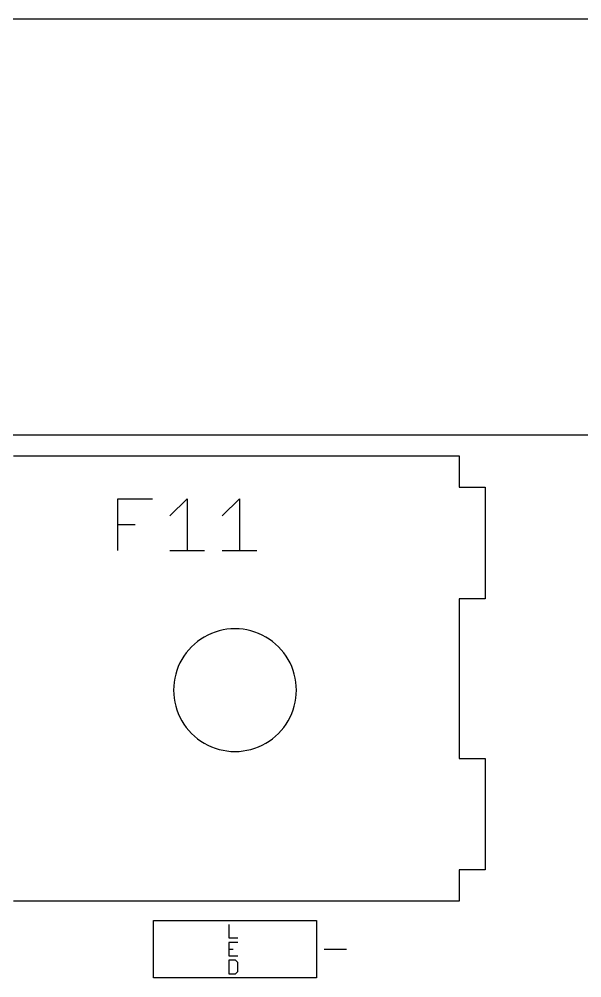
# Model space of a CAD drawing. Extents: x -174 to 183, y -92 to 46.
# Drawn here: x 80.87 to 98.51, y 15.91 to 45.98 of the extents above; entities that cross this region are included whole.
import ezdxf

# ---------------------------------------------------------------- set-up
doc = ezdxf.new("R2010")
doc.units = 0
doc.layers.get('0').update_dxf_attribs({"linetype": 'CONTINUOUS'})

msp = doc.modelspace()

# ---------------------------------------------------------------- linework, layer by layer
for p, q in [((175.943, 45.98), (-166.957, 45.98)), ((113.343, 32.931), (-166.013, 32.931)), ((80.693, 32.281), (94.663, 32.281)), ((94.663, 32.281), (94.663, 31.3)), ((94.663, 31.3), (95.476, 31.3)), ((95.476, 31.3), (95.476, 27.8)), ((83.962, 30.937), (85.046, 30.937)), ((83.962, 30.123), (83.962, 30.937)), ((85.599, 30.395), (86.141, 30.937)), ((86.141, 30.937), (86.141, 29.31)), ((87.236, 30.395), (87.778, 30.937)), ((87.778, 30.937), (87.778, 29.31)), ((83.962, 29.31), (83.962, 30.123)), ((83.962, 30.123), (84.504, 30.123)), ((85.599, 29.31), (86.141, 29.31)), ((86.141, 29.31), (86.683, 29.31)), ((87.236, 29.31), (87.778, 29.31)), ((87.778, 29.31), (88.321, 29.31)), ((95.476, 27.8), (94.663, 27.8)), ((94.663, 27.8), (94.663, 22.791)), ((87.139, 26.791), (87.018, 26.754)), ((87.261, 26.819), (87.139, 26.791)), ((87.386, 26.84), (87.261, 26.819)), ((87.511, 26.852), (87.386, 26.84)), ((87.637, 26.856), (87.511, 26.852)), ((87.763, 26.852), (87.637, 26.856)), ((87.888, 26.84), (87.763, 26.852)), ((88.012, 26.819), (87.888, 26.84)), ((88.135, 26.791), (88.012, 26.819)), ((88.256, 26.754), (88.135, 26.791)), ((86.567, 26.532), (86.465, 26.458)), ((86.674, 26.598), (86.567, 26.532)), ((86.785, 26.658), (86.674, 26.598)), ((86.9, 26.71), (86.785, 26.658)), ((87.018, 26.754), (86.9, 26.71)), ((88.374, 26.71), (88.256, 26.754)), ((88.488, 26.658), (88.374, 26.71)), ((88.599, 26.598), (88.488, 26.658)), ((88.706, 26.532), (88.599, 26.598)), ((88.809, 26.458), (88.706, 26.532)), ((86.19, 26.2), (86.11, 26.103)), ((86.276, 26.292), (86.19, 26.2)), ((86.368, 26.378), (86.276, 26.292)), ((86.465, 26.458), (86.368, 26.378)), ((88.906, 26.378), (88.809, 26.458)), ((88.998, 26.292), (88.906, 26.378)), ((89.084, 26.2), (88.998, 26.292)), ((89.164, 26.103), (89.084, 26.2)), ((85.97, 25.894), (85.91, 25.783)), ((86.036, 26.001), (85.97, 25.894)), ((86.11, 26.103), (86.036, 26.001)), ((89.237, 26.001), (89.164, 26.103)), ((89.304, 25.894), (89.237, 26.001)), ((89.363, 25.783), (89.304, 25.894)), ((85.858, 25.668), (85.814, 25.55)), ((85.91, 25.783), (85.858, 25.668)), ((89.415, 25.668), (89.363, 25.783)), ((89.46, 25.55), (89.415, 25.668)), ((85.749, 25.307), (85.728, 25.182)), ((85.777, 25.429), (85.749, 25.307)), ((85.814, 25.55), (85.777, 25.429)), ((89.496, 25.429), (89.46, 25.55)), ((89.525, 25.307), (89.496, 25.429)), ((89.545, 25.182), (89.525, 25.307)), ((85.716, 25.057), (85.712, 24.931)), ((85.728, 25.182), (85.716, 25.057)), ((89.558, 25.057), (89.545, 25.182)), ((89.562, 24.931), (89.558, 25.057)), ((85.712, 24.931), (85.716, 24.805)), ((85.716, 24.805), (85.728, 24.68)), ((85.728, 24.68), (85.749, 24.556)), ((89.525, 24.556), (89.545, 24.68)), ((89.545, 24.68), (89.558, 24.805)), ((89.558, 24.805), (89.562, 24.931)), ((85.749, 24.556), (85.777, 24.433)), ((85.777, 24.433), (85.814, 24.312)), ((89.46, 24.312), (89.496, 24.433)), ((89.496, 24.433), (89.525, 24.556)), ((85.814, 24.312), (85.858, 24.194)), ((85.858, 24.194), (85.91, 24.08)), ((85.91, 24.08), (85.97, 23.969)), ((89.304, 23.969), (89.363, 24.08)), ((89.363, 24.08), (89.415, 24.194)), ((89.415, 24.194), (89.46, 24.312)), ((85.97, 23.969), (86.036, 23.862)), ((86.036, 23.862), (86.11, 23.759)), ((86.11, 23.759), (86.19, 23.662)), ((89.084, 23.662), (89.164, 23.759)), ((89.164, 23.759), (89.237, 23.862)), ((89.237, 23.862), (89.304, 23.969)), ((86.19, 23.662), (86.276, 23.57)), ((86.276, 23.57), (86.368, 23.484)), ((86.368, 23.484), (86.465, 23.404)), ((88.809, 23.404), (88.906, 23.484)), ((88.906, 23.484), (88.998, 23.57)), ((88.998, 23.57), (89.084, 23.662)), ((86.465, 23.404), (86.567, 23.331)), ((86.567, 23.331), (86.674, 23.264)), ((86.674, 23.264), (86.785, 23.205)), ((86.785, 23.205), (86.9, 23.153)), ((88.374, 23.153), (88.488, 23.205)), ((88.488, 23.205), (88.599, 23.264)), ((88.599, 23.264), (88.706, 23.331)), ((88.706, 23.331), (88.809, 23.404)), ((86.9, 23.153), (87.018, 23.108)), ((87.018, 23.108), (87.139, 23.072)), ((87.139, 23.072), (87.261, 23.043)), ((87.261, 23.043), (87.386, 23.023)), ((87.386, 23.023), (87.511, 23.01)), ((87.511, 23.01), (87.637, 23.006)), ((87.637, 23.006), (87.763, 23.01)), ((87.763, 23.01), (87.888, 23.023)), ((87.888, 23.023), (88.012, 23.043)), ((88.012, 23.043), (88.135, 23.072)), ((88.135, 23.072), (88.256, 23.108)), ((88.256, 23.108), (88.374, 23.153)), ((94.663, 22.791), (95.476, 22.791)), ((95.476, 22.791), (95.476, 19.291)), ((95.476, 19.291), (94.663, 19.291)), ((94.663, 19.291), (94.663, 18.311)), ((94.663, 18.311), (80.693, 18.311)), ((85.087, 15.906), (85.087, 17.706)), ((85.087, 17.706), (90.187, 17.706)), ((87.442, 17.581), (87.442, 17.156)), ((90.187, 17.706), (90.187, 15.906)), ((87.442, 17.156), (87.726, 17.156)), ((87.726, 17.019), (87.442, 17.019)), ((87.442, 17.019), (87.442, 16.806)), ((87.442, 16.806), (87.584, 16.806)), ((87.442, 16.806), (87.442, 16.594)), ((87.442, 16.594), (87.726, 16.594)), ((90.437, 16.806), (91.137, 16.806)), ((87.442, 16.456), (87.442, 16.031)), ((87.655, 16.456), (87.442, 16.456)), ((87.726, 16.385), (87.655, 16.456)), ((87.726, 16.102), (87.726, 16.385)), ((87.442, 16.031), (87.655, 16.031)), ((87.655, 16.031), (87.726, 16.102)), ((90.187, 15.906), (85.087, 15.906))]:
    msp.add_line(p, q)

doc.saveas('drawing.dxf')
